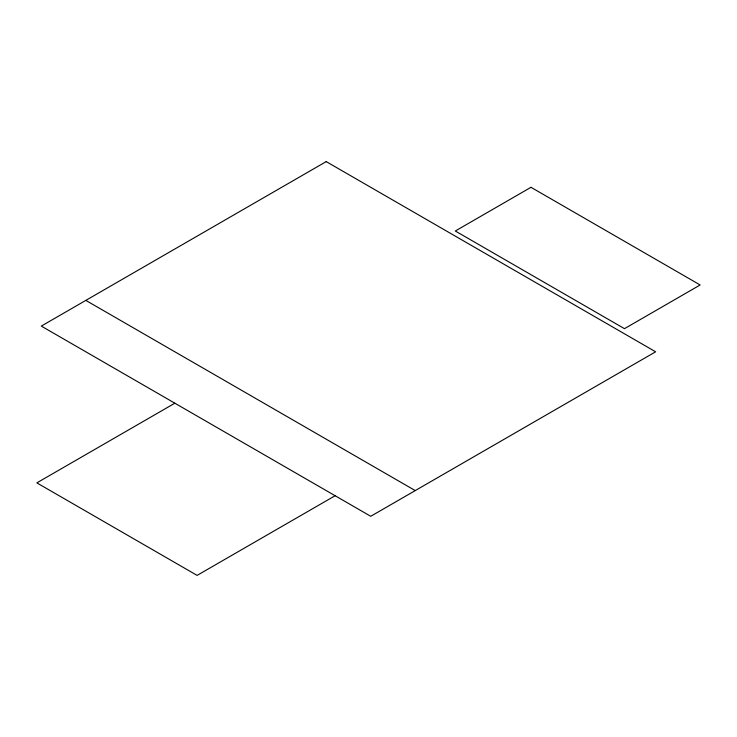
<?xml version="1.0" encoding="UTF-8"?>
<svg xmlns="http://www.w3.org/2000/svg" width="737" height="737" viewBox="0 0 737 737"><rect width="100%" height="100%" fill="white"/><g stroke="black" fill="none" stroke-linecap="round" stroke-linejoin="round"><path stroke-width="1.11" d="M174.853 403.194L36.85 482.873L197.111 575.394L335.114 495.725M85.824 300.392L415.244 490.584M326.215 161.606L41.309 326.095L370.729 516.287L655.635 351.798L326.215 161.606M530.99 187.309L455.309 231.003L624.469 328.665L700.15 284.97L530.99 187.309"/></g></svg>
